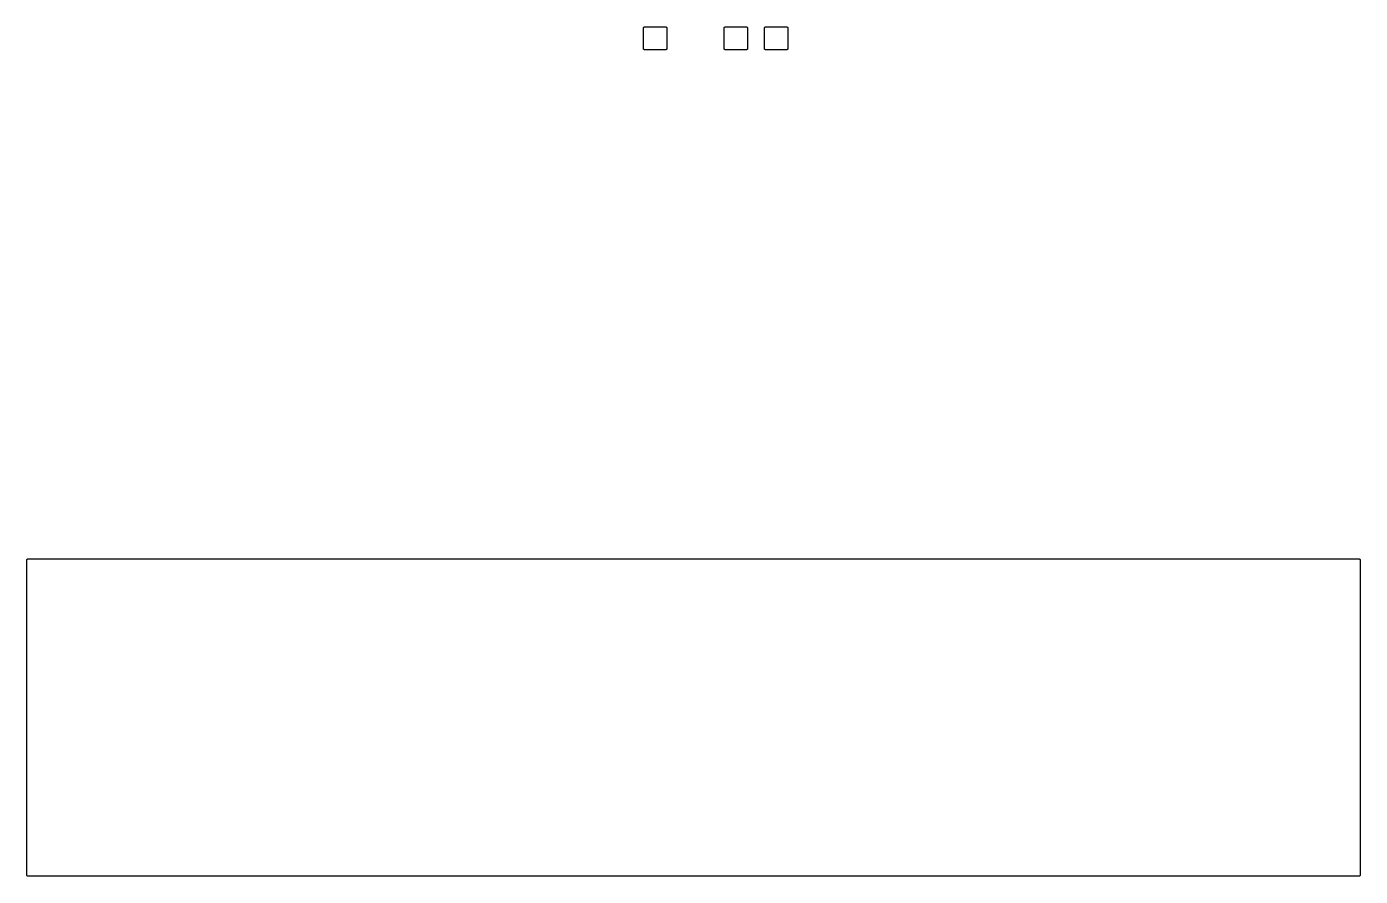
# Model space of a CAD drawing. Extents: x 53 to 139, y -159 to -38.
# Drawn here: x 74.75 to 116.76, y -159.31 to -132.54 of the extents above; entities that cross this region are included whole.
import ezdxf

# ---------------------------------------------------------------- set-up
doc = ezdxf.new("R2010")
doc.units = 0
doc.layers.add('BLACK', color=7, linetype='CONTINUOUS')

msp = doc.modelspace()

# ---------------------------------------------------------------- linework, layer by layer
at = {"layer": 'BLACK', "linetype": 'CONTINUOUS'}
for p, q in [((94.184, -132.587), (94.1845, -132.583)), ((94.184, -132.588), (94.184, -132.587)), ((94.184, -133.223), (94.184, -132.588)), ((94.184, -132.588), (94.184, -132.588)), ((94.184, -132.588), (94.184, -132.588)), ((94.184, -132.588), (94.184, -132.588)), ((94.1845, -132.583), (94.185, -132.578)), ((94.185, -132.578), (94.1851, -132.578)), ((94.1851, -132.578), (94.1865, -132.573)), ((94.1851, -132.578), (94.1851, -132.578)), ((94.1865, -132.573), (94.1879, -132.569)), ((94.1879, -132.569), (94.188, -132.568)), ((94.188, -132.568), (94.1903, -132.564)), ((94.188, -132.568), (94.188, -132.568)), ((94.1903, -132.564), (94.1925, -132.56)), ((94.1925, -132.56), (94.1927, -132.56)), ((94.1927, -132.56), (94.1957, -132.556)), ((94.1927, -132.56), (94.1927, -132.56)), ((94.1957, -132.556), (94.1988, -132.553)), ((94.1988, -132.553), (94.1989, -132.552)), ((94.1989, -132.552), (94.199, -132.552)), ((94.199, -132.552), (94.2026, -132.549)), ((94.2026, -132.549), (94.2063, -132.546)), ((94.2063, -132.546), (94.2065, -132.546)), ((94.2065, -132.546), (94.2066, -132.546)), ((94.2066, -132.546), (94.2107, -132.544)), ((94.2107, -132.544), (94.2149, -132.542)), ((94.2149, -132.542), (94.2151, -132.542)), ((94.2151, -132.542), (94.2153, -132.542)), ((94.2153, -132.542), (94.2197, -132.54)), ((94.2197, -132.54), (94.2243, -132.539)), ((94.2243, -132.539), (94.2245, -132.539)), ((94.2245, -132.539), (94.2246, -132.539)), ((94.2246, -132.539), (94.2293, -132.538)), ((94.2293, -132.538), (94.234, -132.538)), ((94.234, -132.538), (94.869, -132.538)), ((94.869, -132.538), (94.8693, -132.538)), ((94.8693, -132.538), (94.8693, -132.538)), ((94.8693, -132.538), (94.8694, -132.538)), ((94.8694, -132.538), (94.8697, -132.538)), ((94.8697, -132.538), (94.8743, -132.539)), ((94.8743, -132.539), (94.8791, -132.539)), ((94.8791, -132.539), (94.8792, -132.539)), ((94.8792, -132.539), (94.8794, -132.539)), ((94.8794, -132.539), (94.8839, -132.541)), ((94.8839, -132.541), (94.8884, -132.542)), ((94.8884, -132.542), (94.8885, -132.542)), ((94.8885, -132.542), (94.8887, -132.542)), ((94.8887, -132.542), (94.8928, -132.544)), ((94.8928, -132.544), (94.897, -132.547)), ((94.897, -132.547), (94.8971, -132.547)), ((94.8971, -132.547), (94.8972, -132.547)), ((94.8972, -132.547), (94.9008, -132.55)), ((94.9008, -132.55), (94.9045, -132.553)), ((94.9045, -132.553), (94.9046, -132.553)), ((94.9046, -132.553), (94.9047, -132.553)), ((94.9047, -132.553), (94.9076, -132.557)), ((94.9076, -132.557), (94.9106, -132.56)), ((94.9106, -132.56), (94.9107, -132.56)), ((94.9107, -132.56), (94.9108, -132.561)), ((94.9108, -132.561), (94.913, -132.565)), ((94.913, -132.565), (94.9152, -132.569)), ((94.9152, -132.569), (94.9153, -132.569)), ((94.9153, -132.569), (94.9154, -132.569)), ((94.9154, -132.569), (94.9167, -132.574)), ((94.9167, -132.574), (94.918, -132.578)), ((94.918, -132.578), (94.9181, -132.578)), ((94.9181, -132.578), (94.9181, -132.579)), ((94.9181, -132.579), (94.9185, -132.583)), ((94.9185, -132.583), (94.919, -132.588)), ((94.919, -132.588), (94.919, -133.223)), ((96.724, -132.587), (96.7245, -132.583)), ((96.724, -132.588), (96.724, -132.587)), ((96.724, -133.223), (96.724, -132.588)), ((96.724, -132.588), (96.724, -132.588)), ((96.724, -132.588), (96.724, -132.588)), ((96.724, -132.588), (96.724, -132.588)), ((96.7245, -132.583), (96.725, -132.578)), ((96.725, -132.578), (96.7251, -132.578)), ((96.7251, -132.578), (96.7265, -132.573)), ((96.7251, -132.578), (96.7251, -132.578)), ((96.7265, -132.573), (96.7279, -132.569)), ((96.7279, -132.569), (96.728, -132.568)), ((96.728, -132.568), (96.7303, -132.564)), ((96.728, -132.568), (96.728, -132.568)), ((96.7303, -132.564), (96.7325, -132.56)), ((96.7325, -132.56), (96.7327, -132.56)), ((96.7327, -132.56), (96.7357, -132.556)), ((96.7327, -132.56), (96.7327, -132.56)), ((96.7357, -132.556), (96.7388, -132.553)), ((96.7388, -132.553), (96.7389, -132.552)), ((96.7389, -132.552), (96.739, -132.552)), ((96.739, -132.552), (96.7426, -132.549)), ((96.7426, -132.549), (96.7463, -132.546)), ((96.7463, -132.546), (96.7465, -132.546)), ((96.7465, -132.546), (96.7466, -132.546)), ((96.7466, -132.546), (96.7507, -132.544)), ((96.7507, -132.544), (96.7549, -132.542)), ((96.7549, -132.542), (96.7551, -132.542)), ((96.7551, -132.542), (96.7553, -132.542)), ((96.7553, -132.542), (96.7597, -132.54)), ((96.7597, -132.54), (96.7643, -132.539)), ((96.7643, -132.539), (96.7645, -132.539)), ((96.7645, -132.539), (96.7646, -132.539)), ((96.7646, -132.539), (96.7693, -132.538)), ((96.7693, -132.538), (96.774, -132.538)), ((96.774, -132.538), (97.409, -132.538)), ((97.409, -132.538), (97.4093, -132.538)), ((97.4093, -132.538), (97.4093, -132.538)), ((97.4093, -132.538), (97.4094, -132.538)), ((97.4094, -132.538), (97.4097, -132.538)), ((97.4097, -132.538), (97.4143, -132.539)), ((97.4143, -132.539), (97.4191, -132.539)), ((97.4191, -132.539), (97.4192, -132.539)), ((97.4192, -132.539), (97.4194, -132.539)), ((97.4194, -132.539), (97.4239, -132.541)), ((97.4239, -132.541), (97.4284, -132.542)), ((97.4284, -132.542), (97.4285, -132.542)), ((97.4285, -132.542), (97.4287, -132.542)), ((97.4287, -132.542), (97.4328, -132.544)), ((97.4328, -132.544), (97.437, -132.547)), ((97.437, -132.547), (97.4371, -132.547)), ((97.4371, -132.547), (97.4372, -132.547)), ((97.4372, -132.547), (97.4408, -132.55)), ((97.4408, -132.55), (97.4445, -132.553)), ((97.4445, -132.553), (97.4446, -132.553)), ((97.4446, -132.553), (97.4447, -132.553)), ((97.4447, -132.553), (97.4476, -132.557)), ((97.4476, -132.557), (97.4506, -132.56)), ((97.4506, -132.56), (97.4507, -132.56)), ((97.4507, -132.56), (97.4508, -132.561)), ((97.4508, -132.561), (97.453, -132.565)), ((97.453, -132.565), (97.4552, -132.569)), ((97.4552, -132.569), (97.4553, -132.569)), ((97.4553, -132.569), (97.4554, -132.569)), ((97.4554, -132.569), (97.4567, -132.574)), ((97.4567, -132.574), (97.458, -132.578)), ((97.458, -132.578), (97.4581, -132.578)), ((97.4581, -132.578), (97.4581, -132.579)), ((97.4581, -132.579), (97.4585, -132.583)), ((97.4585, -132.583), (97.459, -132.588)), ((97.459, -132.588), (97.459, -133.223)), ((97.994, -132.587), (97.9945, -132.583)), ((97.994, -132.588), (97.994, -132.587)), ((97.994, -133.223), (97.994, -132.588)), ((97.994, -132.588), (97.994, -132.588)), ((97.994, -132.588), (97.994, -132.588)), ((97.994, -132.588), (97.994, -132.588)), ((97.9945, -132.583), (97.995, -132.578)), ((97.995, -132.578), (97.9951, -132.578)), ((97.9951, -132.578), (97.9965, -132.573)), ((97.9951, -132.578), (97.9951, -132.578)), ((97.9965, -132.573), (97.9979, -132.569)), ((97.9979, -132.569), (97.998, -132.568)), ((97.998, -132.568), (98.0003, -132.564)), ((97.998, -132.568), (97.998, -132.568)), ((98.0003, -132.564), (98.0025, -132.56)), ((98.0025, -132.56), (98.0027, -132.56)), ((98.0027, -132.56), (98.0057, -132.556)), ((98.0027, -132.56), (98.0027, -132.56)), ((98.0057, -132.556), (98.0088, -132.553)), ((98.0088, -132.553), (98.0089, -132.552)), ((98.0089, -132.552), (98.009, -132.552)), ((98.009, -132.552), (98.0126, -132.549)), ((98.0126, -132.549), (98.0163, -132.546)), ((98.0163, -132.546), (98.0165, -132.546)), ((98.0165, -132.546), (98.0166, -132.546)), ((98.0166, -132.546), (98.0207, -132.544)), ((98.0207, -132.544), (98.0249, -132.542)), ((98.0249, -132.542), (98.0251, -132.542)), ((98.0251, -132.542), (98.0253, -132.542)), ((98.0253, -132.542), (98.0297, -132.54)), ((98.0297, -132.54), (98.0343, -132.539)), ((98.0343, -132.539), (98.0345, -132.539)), ((98.0345, -132.539), (98.0346, -132.539)), ((98.0346, -132.539), (98.0393, -132.538)), ((98.0393, -132.538), (98.044, -132.538)), ((98.044, -132.538), (98.679, -132.538)), ((98.679, -132.538), (98.6793, -132.538)), ((98.6793, -132.538), (98.6793, -132.538)), ((98.6793, -132.538), (98.6794, -132.538)), ((98.6794, -132.538), (98.6797, -132.538)), ((98.6797, -132.538), (98.6843, -132.539)), ((98.6843, -132.539), (98.6891, -132.539)), ((98.6891, -132.539), (98.6892, -132.539)), ((98.6892, -132.539), (98.6894, -132.539)), ((98.6894, -132.539), (98.6939, -132.541)), ((98.6939, -132.541), (98.6984, -132.542)), ((98.6984, -132.542), (98.6985, -132.542)), ((98.6985, -132.542), (98.6987, -132.542)), ((98.6987, -132.542), (98.7028, -132.544)), ((98.7028, -132.544), (98.707, -132.547)), ((98.707, -132.547), (98.7071, -132.547)), ((98.7071, -132.547), (98.7072, -132.547)), ((98.7072, -132.547), (98.7108, -132.55)), ((98.7108, -132.55), (98.7145, -132.553)), ((98.7145, -132.553), (98.7146, -132.553)), ((98.7146, -132.553), (98.7147, -132.553)), ((98.7147, -132.553), (98.7176, -132.557)), ((98.7176, -132.557), (98.7206, -132.56)), ((98.7206, -132.56), (98.7207, -132.56)), ((98.7207, -132.56), (98.7208, -132.561)), ((98.7208, -132.561), (98.723, -132.565)), ((98.723, -132.565), (98.7252, -132.569)), ((98.7252, -132.569), (98.7253, -132.569)), ((98.7253, -132.569), (98.7254, -132.569)), ((98.7254, -132.569), (98.7267, -132.574)), ((98.7267, -132.574), (98.728, -132.578)), ((98.728, -132.578), (98.7281, -132.578)), ((98.7281, -132.578), (98.7281, -132.579)), ((98.7281, -132.579), (98.7285, -132.583)), ((98.7285, -132.583), (98.729, -132.588)), ((98.729, -132.588), (98.729, -133.223)), ((94.1845, -133.228), (94.184, -133.223)), ((94.1849, -133.232), (94.1845, -133.228)), ((94.1849, -133.233), (94.1849, -133.232)), ((94.185, -133.233), (94.1849, -133.233)), ((94.1863, -133.237), (94.185, -133.233)), ((94.1876, -133.242), (94.1863, -133.237)), ((94.1877, -133.242), (94.1876, -133.242)), ((94.1878, -133.242), (94.1877, -133.242)), ((94.19, -133.246), (94.1878, -133.242)), ((94.1922, -133.25), (94.19, -133.246)), ((94.1923, -133.251), (94.1922, -133.25)), ((94.1924, -133.251), (94.1923, -133.251)), ((94.1954, -133.254), (94.1924, -133.251)), ((94.1983, -133.258), (94.1954, -133.254)), ((94.1984, -133.258), (94.1983, -133.258)), ((94.1985, -133.258), (94.1984, -133.258)), ((94.2022, -133.261), (94.1985, -133.258)), ((94.2058, -133.264), (94.2022, -133.261)), ((94.2059, -133.264), (94.2058, -133.264)), ((94.206, -133.264), (94.2059, -133.264)), ((94.2102, -133.267), (94.206, -133.264)), ((94.2143, -133.269), (94.2102, -133.267)), ((94.2145, -133.269), (94.2143, -133.269)), ((94.2146, -133.269), (94.2145, -133.269)), ((94.2191, -133.27), (94.2146, -133.269)), ((94.2236, -133.272), (94.2191, -133.27)), ((94.2238, -133.272), (94.2236, -133.272)), ((94.2239, -133.272), (94.2238, -133.272)), ((94.2287, -133.272), (94.2239, -133.272)), ((94.2333, -133.273), (94.2287, -133.272)), ((94.2336, -133.273), (94.2333, -133.273)), ((94.2337, -133.273), (94.2336, -133.273)), ((94.234, -133.273), (94.2337, -133.273)), ((94.2337, -133.273), (94.2337, -133.273)), ((94.869, -133.273), (94.234, -133.273)), ((94.8737, -133.273), (94.869, -133.273)), ((94.8784, -133.272), (94.8737, -133.273)), ((94.8785, -133.272), (94.8784, -133.272)), ((94.8787, -133.272), (94.8785, -133.272)), ((94.8833, -133.271), (94.8787, -133.272)), ((94.8877, -133.269), (94.8833, -133.271)), ((94.8879, -133.269), (94.8877, -133.269)), ((94.8881, -133.269), (94.8879, -133.269)), ((94.8923, -133.267), (94.8881, -133.269)), ((94.8964, -133.265), (94.8923, -133.267)), ((94.8965, -133.265), (94.8964, -133.265)), ((94.8967, -133.265), (94.8965, -133.265)), ((94.9004, -133.262), (94.8967, -133.265)), ((94.904, -133.259), (94.9004, -133.262)), ((94.9041, -133.259), (94.904, -133.259)), ((94.9042, -133.258), (94.9041, -133.259)), ((94.9073, -133.255), (94.9042, -133.258)), ((94.9103, -133.251), (94.9073, -133.255)), ((94.9105, -133.251), (94.9103, -133.251)), ((94.9103, -133.251), (94.9103, -133.251)), ((94.9127, -133.247), (94.9105, -133.251)), ((94.915, -133.243), (94.9127, -133.247)), ((94.9151, -133.242), (94.915, -133.243)), ((94.915, -133.243), (94.915, -133.243)), ((94.9165, -133.238), (94.9151, -133.242)), ((94.9179, -133.233), (94.9165, -133.238)), ((94.918, -133.233), (94.9179, -133.233)), ((94.9179, -133.233), (94.9179, -133.233)), ((94.9185, -133.228), (94.918, -133.233)), ((94.919, -133.224), (94.9185, -133.228)), ((94.919, -133.223), (94.919, -133.223)), ((94.919, -133.223), (94.919, -133.223)), ((94.919, -133.223), (94.919, -133.223)), ((94.919, -133.223), (94.919, -133.224)), ((96.7245, -133.228), (96.724, -133.223)), ((96.7249, -133.232), (96.7245, -133.228)), ((96.7249, -133.233), (96.7249, -133.232)), ((96.725, -133.233), (96.7249, -133.233)), ((96.7263, -133.237), (96.725, -133.233)), ((96.7276, -133.242), (96.7263, -133.237)), ((96.7277, -133.242), (96.7276, -133.242)), ((96.7278, -133.242), (96.7277, -133.242)), ((96.73, -133.246), (96.7278, -133.242)), ((96.7322, -133.25), (96.73, -133.246)), ((96.7323, -133.251), (96.7322, -133.25)), ((96.7324, -133.251), (96.7323, -133.251)), ((96.7354, -133.254), (96.7324, -133.251)), ((96.7383, -133.258), (96.7354, -133.254)), ((96.7384, -133.258), (96.7383, -133.258)), ((96.7385, -133.258), (96.7384, -133.258)), ((96.7422, -133.261), (96.7385, -133.258)), ((96.7458, -133.264), (96.7422, -133.261)), ((96.7459, -133.264), (96.7458, -133.264)), ((96.746, -133.264), (96.7459, -133.264)), ((96.7502, -133.267), (96.746, -133.264)), ((96.7543, -133.269), (96.7502, -133.267)), ((96.7545, -133.269), (96.7543, -133.269)), ((96.7546, -133.269), (96.7545, -133.269)), ((96.7591, -133.27), (96.7546, -133.269)), ((96.7636, -133.272), (96.7591, -133.27)), ((96.7638, -133.272), (96.7636, -133.272)), ((96.7639, -133.272), (96.7638, -133.272)), ((96.7687, -133.272), (96.7639, -133.272)), ((96.7733, -133.273), (96.7687, -133.272)), ((96.7736, -133.273), (96.7733, -133.273)), ((96.7737, -133.273), (96.7736, -133.273)), ((96.774, -133.273), (96.7737, -133.273)), ((96.7737, -133.273), (96.7737, -133.273)), ((97.409, -133.273), (96.774, -133.273)), ((97.4137, -133.273), (97.409, -133.273)), ((97.4184, -133.272), (97.4137, -133.273)), ((97.4185, -133.272), (97.4184, -133.272)), ((97.4187, -133.272), (97.4185, -133.272)), ((97.4233, -133.271), (97.4187, -133.272)), ((97.4277, -133.269), (97.4233, -133.271)), ((97.4279, -133.269), (97.4277, -133.269)), ((97.4281, -133.269), (97.4279, -133.269)), ((97.4323, -133.267), (97.4281, -133.269)), ((97.4364, -133.265), (97.4323, -133.267)), ((97.4365, -133.265), (97.4364, -133.265)), ((97.4367, -133.265), (97.4365, -133.265)), ((97.4404, -133.262), (97.4367, -133.265)), ((97.444, -133.259), (97.4404, -133.262)), ((97.4441, -133.259), (97.444, -133.259)), ((97.4442, -133.258), (97.4441, -133.259)), ((97.4473, -133.255), (97.4442, -133.258)), ((97.4503, -133.251), (97.4473, -133.255)), ((97.4505, -133.251), (97.4503, -133.251)), ((97.4503, -133.251), (97.4503, -133.251)), ((97.4527, -133.247), (97.4505, -133.251)), ((97.455, -133.243), (97.4527, -133.247)), ((97.4551, -133.242), (97.455, -133.243)), ((97.455, -133.243), (97.455, -133.243)), ((97.4565, -133.238), (97.4551, -133.242)), ((97.4579, -133.233), (97.4565, -133.238)), ((97.458, -133.233), (97.4579, -133.233)), ((97.4579, -133.233), (97.4579, -133.233)), ((97.4585, -133.228), (97.458, -133.233)), ((97.459, -133.224), (97.4585, -133.228)), ((97.459, -133.223), (97.459, -133.223)), ((97.459, -133.223), (97.459, -133.223)), ((97.459, -133.223), (97.459, -133.223)), ((97.459, -133.223), (97.459, -133.224)), ((97.9945, -133.228), (97.994, -133.223)), ((97.9949, -133.232), (97.9945, -133.228)), ((97.9949, -133.233), (97.9949, -133.232)), ((97.995, -133.233), (97.9949, -133.233)), ((97.9963, -133.237), (97.995, -133.233)), ((97.9976, -133.242), (97.9963, -133.237)), ((97.9977, -133.242), (97.9976, -133.242)), ((97.9978, -133.242), (97.9977, -133.242)), ((98, -133.246), (97.9978, -133.242)), ((98.0022, -133.25), (98, -133.246)), ((98.0023, -133.251), (98.0022, -133.25)), ((98.0024, -133.251), (98.0023, -133.251)), ((98.0054, -133.254), (98.0024, -133.251)), ((98.0083, -133.258), (98.0054, -133.254)), ((98.0084, -133.258), (98.0083, -133.258)), ((98.0085, -133.258), (98.0084, -133.258)), ((98.0122, -133.261), (98.0085, -133.258)), ((98.0158, -133.264), (98.0122, -133.261)), ((98.0159, -133.264), (98.0158, -133.264)), ((98.016, -133.264), (98.0159, -133.264)), ((98.0202, -133.267), (98.016, -133.264)), ((98.0243, -133.269), (98.0202, -133.267)), ((98.0245, -133.269), (98.0243, -133.269)), ((98.0246, -133.269), (98.0245, -133.269)), ((98.0291, -133.27), (98.0246, -133.269)), ((98.0336, -133.272), (98.0291, -133.27)), ((98.0338, -133.272), (98.0336, -133.272)), ((98.0339, -133.272), (98.0338, -133.272)), ((98.0387, -133.272), (98.0339, -133.272)), ((98.0433, -133.273), (98.0387, -133.272)), ((98.0436, -133.273), (98.0433, -133.273)), ((98.0437, -133.273), (98.0436, -133.273)), ((98.044, -133.273), (98.0437, -133.273)), ((98.0437, -133.273), (98.0437, -133.273)), ((98.679, -133.273), (98.044, -133.273)), ((98.6837, -133.273), (98.679, -133.273)), ((98.6884, -133.272), (98.6837, -133.273)), ((98.6885, -133.272), (98.6884, -133.272)), ((98.6887, -133.272), (98.6885, -133.272)), ((98.6933, -133.271), (98.6887, -133.272)), ((98.6977, -133.269), (98.6933, -133.271)), ((98.6979, -133.269), (98.6977, -133.269)), ((98.6981, -133.269), (98.6979, -133.269)), ((98.7023, -133.267), (98.6981, -133.269)), ((98.7064, -133.265), (98.7023, -133.267)), ((98.7065, -133.265), (98.7064, -133.265)), ((98.7067, -133.265), (98.7065, -133.265)), ((98.7104, -133.262), (98.7067, -133.265)), ((98.714, -133.259), (98.7104, -133.262)), ((98.7141, -133.259), (98.714, -133.259)), ((98.7142, -133.258), (98.7141, -133.259)), ((98.7173, -133.255), (98.7142, -133.258)), ((98.7203, -133.251), (98.7173, -133.255)), ((98.7205, -133.251), (98.7203, -133.251)), ((98.7203, -133.251), (98.7203, -133.251)), ((98.7227, -133.247), (98.7205, -133.251)), ((98.725, -133.243), (98.7227, -133.247)), ((98.7251, -133.242), (98.725, -133.243)), ((98.725, -133.243), (98.725, -133.243)), ((98.7265, -133.238), (98.7251, -133.242)), ((98.7279, -133.233), (98.7265, -133.238)), ((98.728, -133.233), (98.7279, -133.233)), ((98.7279, -133.233), (98.7279, -133.233)), ((98.7285, -133.228), (98.728, -133.233)), ((98.729, -133.224), (98.7285, -133.228)), ((98.729, -133.223), (98.729, -133.223)), ((98.729, -133.223), (98.729, -133.223)), ((98.729, -133.223), (98.729, -133.223)), ((98.729, -133.223), (98.729, -133.224)), ((74.753, -149.351), (74.7535, -149.347)), ((74.753, -149.352), (74.753, -149.351)), ((74.753, -159.258), (74.753, -149.352)), ((74.753, -149.352), (74.753, -149.352)), ((74.753, -149.352), (74.753, -149.352)), ((74.753, -149.352), (74.753, -149.352)), ((74.7535, -149.347), (74.754, -149.342)), ((74.754, -149.342), (74.7541, -149.342)), ((74.7541, -149.342), (74.7555, -149.337)), ((74.7541, -149.342), (74.7541, -149.342)), ((74.7555, -149.337), (74.7569, -149.333)), ((74.7569, -149.333), (74.757, -149.332)), ((74.757, -149.332), (74.7593, -149.328)), ((74.757, -149.332), (74.757, -149.332)), ((74.7593, -149.328), (74.7615, -149.324)), ((74.7615, -149.324), (74.7617, -149.324)), ((74.7617, -149.324), (74.7647, -149.32)), ((74.7617, -149.324), (74.7617, -149.324)), ((74.7647, -149.32), (74.7678, -149.317)), ((74.7678, -149.317), (74.7679, -149.316)), ((74.7679, -149.316), (74.768, -149.316)), ((74.768, -149.316), (74.7716, -149.313)), ((74.7716, -149.313), (74.7753, -149.31)), ((74.7753, -149.31), (74.7755, -149.31)), ((74.7755, -149.31), (74.7756, -149.31)), ((74.7756, -149.31), (74.7797, -149.308)), ((74.7797, -149.308), (74.7839, -149.306)), ((74.7839, -149.306), (74.7841, -149.306)), ((74.7841, -149.306), (74.7843, -149.306)), ((74.7843, -149.306), (74.7887, -149.304)), ((74.7887, -149.304), (74.7933, -149.303)), ((74.7933, -149.303), (74.7935, -149.303)), ((74.7935, -149.303), (74.7936, -149.303)), ((74.7936, -149.303), (74.7983, -149.302)), ((74.7983, -149.302), (74.803, -149.302)), ((74.803, -149.302), (116.713, -149.302)), ((116.713, -149.302), (116.713, -149.302)), ((116.713, -149.302), (116.713, -149.302)), ((116.713, -149.302), (116.714, -149.302)), ((116.713, -149.302), (116.713, -149.302)), ((116.714, -149.302), (116.718, -149.303)), ((116.718, -149.303), (116.723, -149.303)), ((116.723, -149.303), (116.723, -149.303)), ((116.723, -149.303), (116.723, -149.303)), ((116.723, -149.303), (116.728, -149.305)), ((116.728, -149.305), (116.732, -149.306)), ((116.732, -149.306), (116.733, -149.306)), ((116.733, -149.306), (116.733, -149.306)), ((116.733, -149.306), (116.737, -149.308)), ((116.737, -149.308), (116.741, -149.311)), ((116.741, -149.311), (116.741, -149.311)), ((116.741, -149.311), (116.741, -149.311)), ((116.741, -149.311), (116.745, -149.314)), ((116.745, -149.314), (116.748, -149.317)), ((116.748, -149.317), (116.749, -149.317)), ((116.749, -149.317), (116.749, -149.317)), ((116.749, -149.317), (116.752, -149.321)), ((116.752, -149.321), (116.755, -149.324)), ((116.755, -149.324), (116.755, -149.324)), ((116.755, -149.324), (116.755, -149.325)), ((116.755, -149.325), (116.757, -149.329)), ((116.757, -149.329), (116.759, -149.333)), ((116.759, -149.333), (116.759, -149.333)), ((116.759, -149.333), (116.759, -149.333)), ((116.759, -149.333), (116.761, -149.338)), ((116.761, -149.338), (116.762, -149.342)), ((116.762, -149.342), (116.762, -149.342)), ((116.762, -149.342), (116.762, -149.343)), ((116.762, -149.343), (116.763, -149.347)), ((116.763, -149.347), (116.763, -149.352)), ((116.763, -149.352), (116.763, -159.258)), ((74.7535, -159.263), (74.753, -159.258)), ((74.7539, -159.267), (74.7535, -159.263)), ((74.7539, -159.268), (74.7539, -159.267)), ((74.754, -159.268), (74.7539, -159.268)), ((74.7553, -159.272), (74.754, -159.268)), ((74.7566, -159.277), (74.7553, -159.272)), ((74.7567, -159.277), (74.7566, -159.277)), ((74.7568, -159.277), (74.7567, -159.277)), ((74.759, -159.281), (74.7568, -159.277)), ((74.7612, -159.285), (74.759, -159.281)), ((74.7613, -159.286), (74.7612, -159.285)), ((74.7614, -159.286), (74.7613, -159.286)), ((74.7644, -159.289), (74.7614, -159.286)), ((74.7673, -159.293), (74.7644, -159.289)), ((74.7674, -159.293), (74.7673, -159.293)), ((74.7675, -159.293), (74.7674, -159.293)), ((74.7712, -159.296), (74.7675, -159.293)), ((74.7748, -159.299), (74.7712, -159.296)), ((74.7749, -159.299), (74.7748, -159.299)), ((74.775, -159.299), (74.7749, -159.299)), ((74.7792, -159.302), (74.775, -159.299)), ((74.7833, -159.304), (74.7792, -159.302)), ((74.7835, -159.304), (74.7833, -159.304)), ((74.7836, -159.304), (74.7835, -159.304)), ((74.7881, -159.305), (74.7836, -159.304)), ((74.7926, -159.307), (74.7881, -159.305)), ((74.7928, -159.307), (74.7926, -159.307)), ((74.7929, -159.307), (74.7928, -159.307)), ((74.7977, -159.307), (74.7929, -159.307)), ((74.8023, -159.308), (74.7977, -159.307)), ((74.8026, -159.308), (74.8023, -159.308)), ((74.8027, -159.308), (74.8026, -159.308)), ((74.803, -159.308), (74.8027, -159.308)), ((74.8027, -159.308), (74.8027, -159.308)), ((116.713, -159.308), (74.803, -159.308)), ((116.718, -159.308), (116.713, -159.308)), ((116.722, -159.307), (116.718, -159.308)), ((116.723, -159.307), (116.722, -159.307)), ((116.727, -159.306), (116.723, -159.307)), ((116.723, -159.307), (116.723, -159.307)), ((116.732, -159.304), (116.727, -159.306)), ((116.736, -159.302), (116.732, -159.304)), ((116.732, -159.304), (116.732, -159.304)), ((116.732, -159.304), (116.732, -159.304)), ((116.74, -159.3), (116.736, -159.302)), ((116.741, -159.3), (116.74, -159.3)), ((116.744, -159.297), (116.741, -159.3)), ((116.741, -159.3), (116.741, -159.3)), ((116.748, -159.294), (116.744, -159.297)), ((116.751, -159.29), (116.748, -159.293)), ((116.748, -159.293), (116.748, -159.294)), ((116.748, -159.294), (116.748, -159.294)), ((116.754, -159.286), (116.751, -159.29)), ((116.757, -159.282), (116.754, -159.286)), ((116.754, -159.286), (116.754, -159.286)), ((116.754, -159.286), (116.754, -159.286)), ((116.759, -159.278), (116.757, -159.282)), ((116.76, -159.273), (116.759, -159.277)), ((116.759, -159.277), (116.759, -159.278)), ((116.759, -159.278), (116.759, -159.278)), ((116.762, -159.268), (116.76, -159.273)), ((116.763, -159.259), (116.762, -159.263)), ((116.762, -159.263), (116.762, -159.268)), ((116.762, -159.268), (116.762, -159.268)), ((116.762, -159.268), (116.762, -159.268)), ((116.763, -159.258), (116.763, -159.258)), ((116.763, -159.258), (116.763, -159.258)), ((116.763, -159.258), (116.763, -159.258)), ((116.763, -159.258), (116.763, -159.259))]:
    msp.add_line(p, q, dxfattribs=at)

doc.saveas('drawing.dxf')
